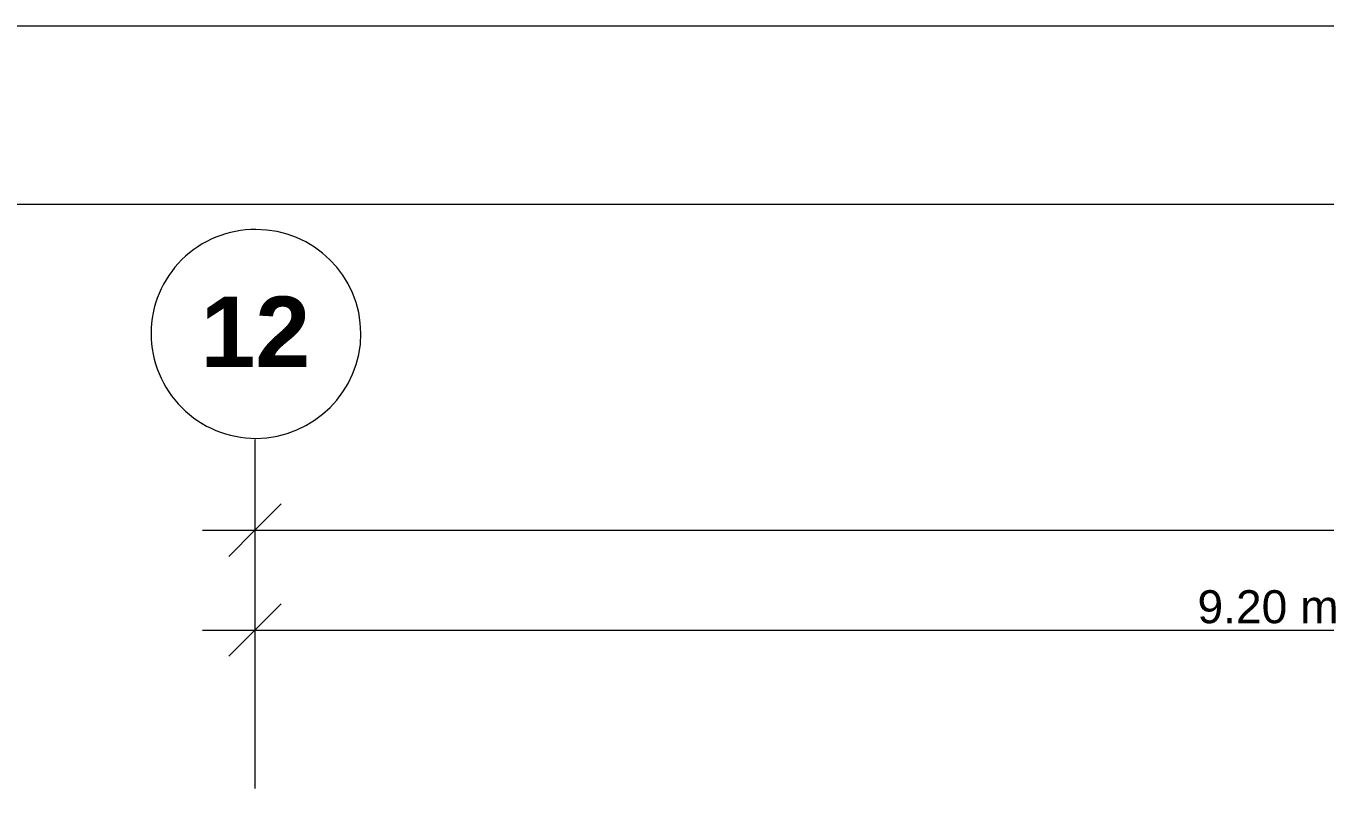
# Model space of a CAD drawing. Header units: metres. Extents: x -2 to 237, y -8 to 52.
# Drawn here: x 4.3 to 10.2, y 48.65 to 52.2 of the extents above; entities that cross this region are included whole.
import ezdxf

# ---------------------------------------------------------------- set-up
doc = ezdxf.new("R2010")
doc.units = ezdxf.units.M
for name, color, linetype, lineweight in [('HVAC - Ductos', 5, 'Continuous', 0), ('PDF2_Text', 7, 'Continuous', 0), ('pie de plano', 251, 'Continuous', 0)]:
    doc.layers.add(name, color=color, linetype=linetype, lineweight=lineweight)
doc.layers.add('PDF2_Geometry', color=7, linetype='Continuous', lineweight=0, true_color=0xaaaaaa)
doc.styles.add('PDF Helvetica', font='')
doc.styles.add('PDF Helvetica Bold', font='')
doc.styles.get('PDF Helvetica').set_extended_font_data('Helvetica')
doc.styles.get('PDF Helvetica Bold').set_extended_font_data('Helvetica', bold=True)

msp = doc.modelspace()

# ---------------------------------------------------------------- linework, layer by layer
at = {"layer": 'HVAC - Ductos', "color": 252, "lineweight": 0, "true_color": 0x939598}
for points in [[(5.3398, 50.1433), (5.3398, 49.9048), (5.3398, 49.6664)], [(5.4591, 50.0241), (5.3398, 49.9048), (5.2207, 49.7855)], [(5.1014, 49.9048), (56.2108, 49.9048)], [(5.3398, 49.6892), (5.3398, 49.4507), (5.3398, 49.2123)], [(5.4591, 49.57), (5.3398, 49.4507), (5.2207, 49.3316)], [(5.1014, 49.4507), (14.5491, 49.4507), (23.7537, 49.4507), (32.9583, 49.4507), (42.163, 49.4507), (51.3722, 49.4507), (56.2108, 49.4507)]]:
    msp.add_lwpolyline(points, dxfattribs=at)
at = {"layer": 'PDF2_Geometry', "lineweight": 0}
msp.add_lwpolyline([(5.3444, 51.2715, 0.41665), (4.8675, 50.7991, 0.414665), (5.3444, 50.3222, 0.411051), (5.8214, 50.7991, 0.413031)], format="xyb", close=True, dxfattribs=at)
for points in [[(5.3398, 50.3176), (5.3398, 49.8406)], [(5.3398, 49.3636), (5.3398, 48.7308)]]:
    msp.add_lwpolyline(points, dxfattribs=at)
at = {"layer": 'PDF2_Geometry', "color": 252, "lineweight": 0, "true_color": 0x939598}
msp.add_lwpolyline([(5.3398, 49.6847), (5.3398, 49.5241)], dxfattribs=at)
at = {"layer": 'pie de plano', "color": 7, "lineweight": 0}
msp.add_lwpolyline([(87.9709, 52.1972), (87.9709, -7.8416), (-2.0899, -7.8416), (-2.0899, 52.1972)], close=True, dxfattribs=at)
msp.add_lwpolyline([(87.4935, 51.3854), (-0.9892, 51.3854), (-0.9892, -7.1767), (87.4935, -7.1767)], dxfattribs=at)

# ---------------------------------------------------------------- texts
at = {"layer": 'PDF2_Text', "color": 253, "lineweight": 0, "true_color": 0xaaaaaa, "insert": (5.0926, 50.8067), "char_height": 0.3204, "attachment_point": 4, "style": 'PDF Helvetica Bold'}
msp.add_mtext('12', dxfattribs=at)
at = {"layer": 'PDF2_Text', "color": 252, "lineweight": 0, "true_color": 0x939598, "insert": (9.6239, 49.5556), "char_height": 0.15017, "attachment_point": 4, "style": 'PDF Helvetica'}
msp.add_mtext('9.20 m', dxfattribs=at)

doc.saveas('drawing.dxf')
